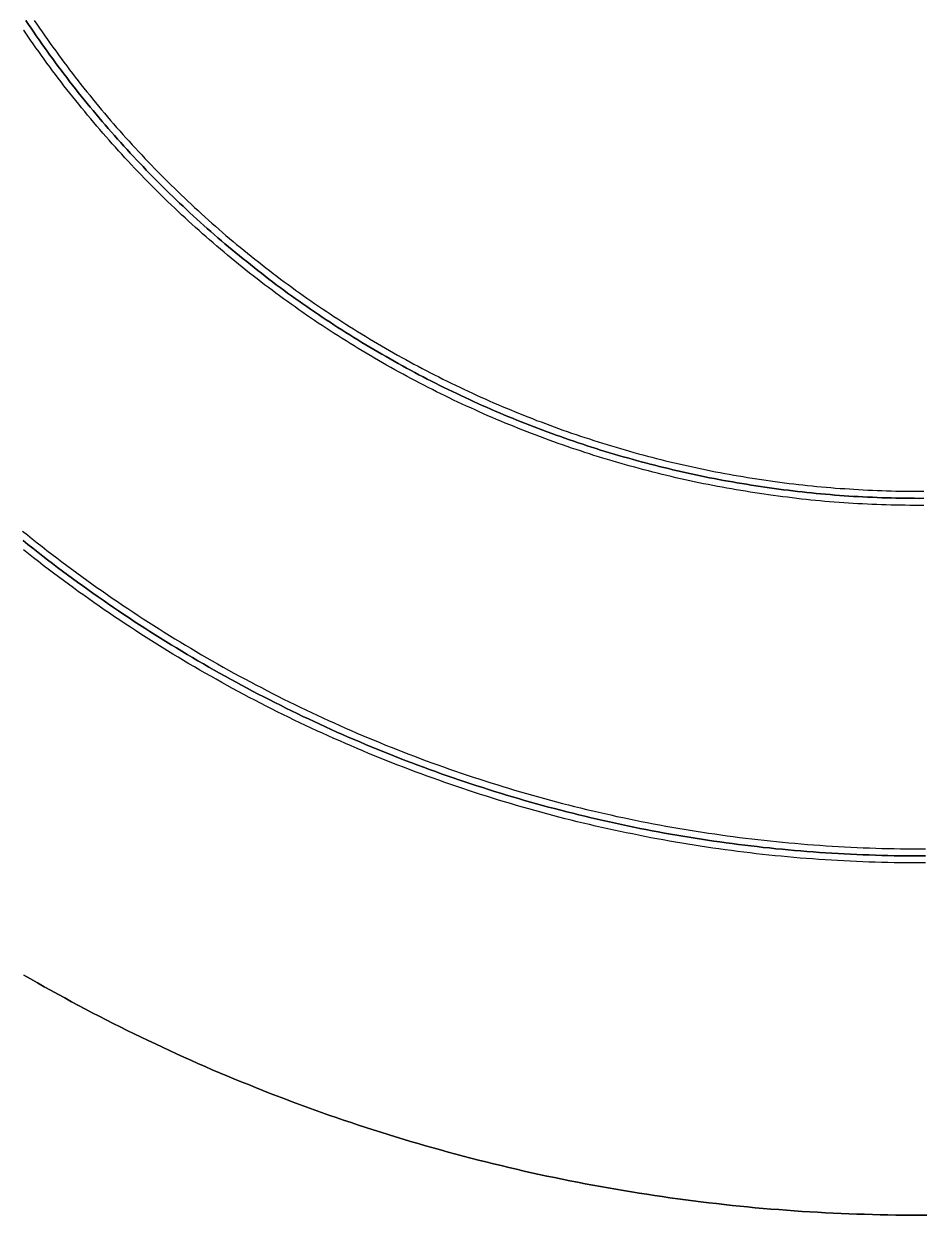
# Model space of a CAD drawing. Header units: millimetres. Extents: x -200 to 200, y -200 to 200.
# Drawn here: x -100 to 0, y -200 to -67 of the extents above; entities that cross this region are included whole.
import ezdxf

# ---------------------------------------------------------------- set-up
doc = ezdxf.new("R2010")
doc.units = ezdxf.units.MM
for name, color, linetype in [('LINES', 6, 'Continuous'), ('OUTLINE', 7, 'Continuous'), ('ZONE_V2', 2, 'Continuous'), ('ZONE_V3', 3, 'Continuous'), ('ZONE_V4', 4, 'Continuous')]:
    doc.layers.add(name, color=color, linetype=linetype)

msp = doc.modelspace()

# ---------------------------------------------------------------- linework, layer by layer
at = {"layer": 'LINES'}
for points in [[(0.53, -120.77), (0, -120.77), (-0.53, -120.77), (-1.05, -120.77), (-1.58, -120.76), (-2.11, -120.76), (-2.63, -120.75), (-3.16, -120.73), (-3.69, -120.72), (-4.21, -120.7), (-4.74, -120.68), (-5.27, -120.66), (-5.79, -120.64), (-6.32, -120.61), (-6.85, -120.58), (-7.37, -120.55), (-7.9, -120.52), (-8.42, -120.48), (-8.95, -120.44), (-9.48, -120.4), (-10, -120.36), (-10.53, -120.32), (-11.05, -120.27), (-11.58, -120.22), (-12.1, -120.17), (-12.62, -120.11), (-13.15, -120.06), (-13.67, -120), (-14.2, -119.94), (-14.72, -119.87), (-15.24, -119.81), (-15.76, -119.74), (-16.29, -119.67), (-16.81, -119.6), (-17.33, -119.53), (-17.85, -119.45), (-18.37, -119.37), (-18.89, -119.29), (-19.41, -119.2), (-19.93, -119.12), (-20.45, -119.03), (-20.97, -118.94), (-21.49, -118.85), (-22.01, -118.75), (-22.53, -118.66), (-23.04, -118.56), (-23.56, -118.45), (-24.08, -118.35), (-24.59, -118.24), (-25.11, -118.14), (-25.63, -118.02), (-26.14, -117.91), (-26.65, -117.8), (-27.17, -117.68), (-27.68, -117.56), (-28.19, -117.44), (-28.71, -117.31), (-29.22, -117.19), (-29.73, -117.06), (-30.24, -116.93), (-30.75, -116.79), (-31.26, -116.66), (-31.77, -116.52), (-32.28, -116.38), (-32.78, -116.24), (-33.29, -116.1), (-33.8, -115.95), (-34.3, -115.8), (-34.81, -115.65), (-35.31, -115.5), (-35.81, -115.34), (-36.32, -115.19), (-36.82, -115.03), (-37.32, -114.86), (-37.82, -114.7), (-38.32, -114.53), (-38.82, -114.37), (-39.32, -114.19), (-39.82, -114.02), (-40.32, -113.85), (-40.81, -113.67), (-41.31, -113.49), (-41.8, -113.31), (-42.3, -113.13), (-42.79, -112.94), (-43.28, -112.75), (-43.77, -112.56), (-44.26, -112.37), (-44.75, -112.18), (-45.24, -111.98), (-45.73, -111.78), (-46.22, -111.58), (-46.7, -111.38), (-47.19, -111.17), (-47.68, -110.97), (-48.16, -110.76), (-48.64, -110.55), (-49.12, -110.33), (-49.6, -110.12), (-50.08, -109.9), (-50.56, -109.68), (-51.04, -109.46), (-51.52, -109.24), (-51.99, -109.01), (-52.47, -108.78), (-52.94, -108.55), (-53.42, -108.32), (-53.89, -108.09), (-54.36, -107.85), (-54.83, -107.61), (-55.3, -107.37), (-55.77, -107.13), (-56.23, -106.88), (-56.7, -106.64), (-57.17, -106.39), (-57.63, -106.14), (-58.09, -105.89), (-58.55, -105.63), (-59.01, -105.38), (-59.47, -105.12), (-59.93, -104.86), (-60.39, -104.59), (-60.84, -104.33), (-61.3, -104.06), (-61.75, -103.79), (-62.2, -103.52), (-62.65, -103.25), (-63.1, -102.98), (-63.55, -102.7), (-64, -102.42), (-64.45, -102.14), (-64.89, -101.86), (-65.34, -101.58), (-65.78, -101.29), (-66.22, -101), (-66.66, -100.71), (-67.1, -100.42), (-67.54, -100.13), (-67.97, -99.83), (-68.41, -99.53), (-68.84, -99.23), (-69.27, -98.93), (-69.7, -98.63), (-70.13, -98.32), (-70.56, -98.02), (-70.99, -97.71), (-71.42, -97.4), (-71.84, -97.09), (-72.26, -96.77), (-72.68, -96.46), (-73.1, -96.14), (-73.52, -95.82), (-73.94, -95.5), (-74.36, -95.17), (-74.77, -94.85), (-75.18, -94.52), (-75.6, -94.19), (-76.01, -93.86), (-76.41, -93.53), (-76.82, -93.19), (-77.23, -92.86), (-77.63, -92.52), (-78.04, -92.18), (-78.44, -91.84), (-78.84, -91.49), (-79.24, -91.15), (-79.63, -90.8), (-80.03, -90.46), (-80.42, -90.11), (-80.81, -89.75), (-81.21, -89.4), (-81.59, -89.04), (-81.98, -88.69), (-82.37, -88.33), (-82.75, -87.97), (-83.14, -87.61), (-83.52, -87.24), (-83.9, -86.88), (-84.28, -86.51), (-84.65, -86.14), (-85.03, -85.77), (-85.4, -85.4), (-85.77, -85.03), (-86.14, -84.65), (-86.51, -84.28), (-86.88, -83.9), (-87.24, -83.52), (-87.61, -83.14), (-87.97, -82.75), (-88.33, -82.37), (-88.69, -81.98), (-89.04, -81.59), (-89.4, -81.21), (-89.75, -80.81), (-90.11, -80.42), (-90.46, -80.03), (-90.8, -79.63), (-91.15, -79.24), (-91.49, -78.84), (-91.84, -78.44), (-92.18, -78.04), (-92.52, -77.63), (-92.86, -77.23), (-93.19, -76.82), (-93.53, -76.41), (-93.86, -76.01), (-94.19, -75.6), (-94.52, -75.18), (-94.85, -74.77), (-95.17, -74.36), (-95.5, -73.94), (-95.82, -73.52), (-96.14, -73.1), (-96.46, -72.68), (-96.77, -72.26), (-97.09, -71.84), (-97.4, -71.42), (-97.71, -70.99), (-98.02, -70.56), (-98.32, -70.13), (-98.63, -69.7), (-98.93, -69.27), (-99.23, -68.84), (-99.53, -68.41), (-99.83, -67.97), (-99.99, -67.74), (-100.03, -67.8)], [(-98.82, -66.65), (-98.53, -67.08), (-98.23, -67.51), (-97.94, -67.94), (-97.64, -68.37), (-97.34, -68.79), (-97.04, -69.22), (-96.74, -69.64), (-96.43, -70.06), (-96.12, -70.48), (-95.82, -70.9), (-95.51, -71.32), (-95.19, -71.73), (-94.88, -72.15), (-94.56, -72.56), (-94.25, -72.97), (-93.93, -73.38), (-93.61, -73.79), (-93.28, -74.2), (-92.96, -74.61), (-92.63, -75.01), (-92.3, -75.42), (-91.97, -75.82), (-91.64, -76.22), (-91.31, -76.62), (-90.97, -77.01), (-90.64, -77.41), (-90.3, -77.81), (-89.96, -78.2), (-89.62, -78.59), (-89.27, -78.98), (-88.93, -79.37), (-88.58, -79.76), (-88.23, -80.14), (-87.88, -80.53), (-87.53, -80.91), (-87.17, -81.29), (-86.82, -81.67), (-86.46, -82.05), (-86.1, -82.42), (-85.74, -82.8), (-85.38, -83.17), (-85.02, -83.54), (-84.65, -83.92), (-84.28, -84.28), (-83.92, -84.65), (-83.54, -85.02), (-83.17, -85.38), (-82.8, -85.74), (-82.42, -86.1), (-82.05, -86.46), (-81.67, -86.82), (-81.29, -87.17), (-80.91, -87.53), (-80.53, -87.88), (-80.14, -88.23), (-79.76, -88.58), (-79.37, -88.93), (-78.98, -89.27), (-78.59, -89.62), (-78.2, -89.96), (-77.81, -90.3), (-77.41, -90.64), (-77.01, -90.97), (-76.62, -91.31), (-76.22, -91.64), (-75.82, -91.97), (-75.42, -92.3), (-75.01, -92.63), (-74.61, -92.96), (-74.2, -93.28), (-73.79, -93.61), (-73.38, -93.93), (-72.97, -94.25), (-72.56, -94.56), (-72.15, -94.88), (-71.73, -95.19), (-71.32, -95.51), (-70.9, -95.82), (-70.48, -96.12), (-70.06, -96.43), (-69.64, -96.74), (-69.22, -97.04), (-68.79, -97.34), (-68.37, -97.64), (-67.94, -97.94), (-67.51, -98.23), (-67.08, -98.53), (-66.65, -98.82), (-66.22, -99.11), (-65.79, -99.4), (-65.35, -99.68), (-64.92, -99.97), (-64.48, -100.25), (-64.04, -100.53), (-63.6, -100.81), (-63.16, -101.08), (-62.72, -101.36), (-62.28, -101.63), (-61.84, -101.9), (-61.39, -102.17), (-60.94, -102.44), (-60.5, -102.7), (-60.05, -102.96), (-59.6, -103.23), (-59.15, -103.49), (-58.69, -103.74), (-58.24, -104), (-57.79, -104.25), (-57.33, -104.5), (-56.87, -104.75), (-56.42, -105), (-55.96, -105.24), (-55.5, -105.49), (-55.04, -105.73), (-54.58, -105.97), (-54.11, -106.2), (-53.65, -106.44), (-53.18, -106.67), (-52.72, -106.9), (-52.25, -107.13), (-51.78, -107.36), (-51.31, -107.58), (-50.84, -107.81), (-50.37, -108.03), (-49.9, -108.25), (-49.43, -108.46), (-48.96, -108.68), (-48.48, -108.89), (-48.01, -109.1), (-47.53, -109.31), (-47.05, -109.52), (-46.57, -109.72), (-46.09, -109.92), (-45.61, -110.12), (-45.13, -110.32), (-44.65, -110.52), (-44.17, -110.71), (-43.69, -110.9), (-43.2, -111.09), (-42.72, -111.28), (-42.23, -111.46), (-41.74, -111.65), (-41.26, -111.83), (-40.77, -112.01), (-40.28, -112.18), (-39.79, -112.36), (-39.3, -112.53), (-38.81, -112.7), (-38.31, -112.87), (-37.82, -113.04), (-37.33, -113.2), (-36.83, -113.36), (-36.34, -113.52), (-35.84, -113.68), (-35.35, -113.83), (-34.85, -113.99), (-34.35, -114.14), (-33.85, -114.29), (-33.35, -114.43), (-32.85, -114.58), (-32.35, -114.72), (-31.85, -114.86), (-31.35, -115), (-30.85, -115.13), (-30.35, -115.27), (-29.84, -115.4), (-29.34, -115.53), (-28.84, -115.65), (-28.33, -115.78), (-27.83, -115.9), (-27.32, -116.02), (-26.81, -116.14), (-26.31, -116.26), (-25.8, -116.37), (-25.29, -116.48), (-24.78, -116.59), (-24.27, -116.7), (-23.76, -116.8), (-23.25, -116.9), (-22.74, -117.01), (-22.23, -117.1), (-21.72, -117.2), (-21.21, -117.29), (-20.7, -117.38), (-20.19, -117.47), (-19.67, -117.56), (-19.16, -117.65), (-18.65, -117.73), (-18.13, -117.81), (-17.62, -117.89), (-17.1, -117.96), (-16.59, -118.04), (-16.07, -118.11), (-15.56, -118.18), (-15.04, -118.24), (-14.53, -118.31), (-14.01, -118.37), (-13.49, -118.43), (-12.98, -118.49), (-12.46, -118.54), (-11.94, -118.6), (-11.42, -118.65), (-10.91, -118.7), (-10.39, -118.74), (-9.87, -118.79), (-9.35, -118.83), (-8.83, -118.87), (-8.31, -118.9), (-7.8, -118.94), (-7.28, -118.97), (-6.76, -119), (-6.24, -119.03), (-5.72, -119.06), (-5.2, -119.08), (-4.68, -119.1), (-4.16, -119.12), (-3.64, -119.14), (-3.12, -119.15), (-2.6, -119.17), (-2.08, -119.18), (-1.56, -119.18), (-1.04, -119.19), (-0.52, -119.19), (0, -119.2), (0.52, -119.19)], [(-100.12, -123.64), (-99.58, -124.07), (-99.04, -124.51), (-98.49, -124.94), (-97.95, -125.36), (-97.4, -125.79), (-96.85, -126.21), (-96.3, -126.64), (-95.74, -127.06), (-95.19, -127.47), (-94.63, -127.89), (-94.07, -128.3), (-93.51, -128.71), (-92.95, -129.11), (-92.38, -129.52), (-91.82, -129.92), (-91.25, -130.32), (-90.68, -130.72), (-90.11, -131.11), (-89.54, -131.5), (-88.96, -131.89), (-88.39, -132.28), (-87.81, -132.66), (-87.23, -133.04), (-86.65, -133.42), (-86.06, -133.8), (-85.48, -134.18), (-84.89, -134.55), (-84.3, -134.92), (-83.72, -135.28), (-83.12, -135.65), (-82.53, -136.01), (-81.94, -136.37), (-81.34, -136.72), (-80.74, -137.08), (-80.15, -137.43), (-79.55, -137.78), (-78.94, -138.12), (-78.34, -138.46), (-77.73, -138.81), (-77.13, -139.14), (-76.52, -139.48), (-75.91, -139.81), (-75.3, -140.14), (-74.69, -140.47), (-74.07, -140.79), (-73.46, -141.11), (-72.84, -141.43), (-72.23, -141.75), (-71.61, -142.06), (-70.99, -142.38), (-70.36, -142.68), (-69.74, -142.99), (-69.12, -143.29), (-68.49, -143.59), (-67.86, -143.89), (-67.23, -144.18), (-66.6, -144.48), (-65.97, -144.77), (-65.34, -145.05), (-64.71, -145.34), (-64.07, -145.62), (-63.44, -145.9), (-62.8, -146.17), (-62.16, -146.44), (-61.52, -146.71), (-60.88, -146.98), (-60.24, -147.24), (-59.6, -147.51), (-58.95, -147.76), (-58.31, -148.02), (-57.66, -148.27), (-57.01, -148.52), (-56.36, -148.77), (-55.71, -149.02), (-55.06, -149.26), (-54.41, -149.5), (-53.76, -149.73), (-53.11, -149.96), (-52.45, -150.2), (-51.79, -150.42), (-51.14, -150.65), (-50.48, -150.87), (-49.82, -151.09), (-49.16, -151.3), (-48.5, -151.52), (-47.84, -151.73), (-47.18, -151.93), (-46.51, -152.14), (-45.85, -152.34), (-45.18, -152.54), (-44.52, -152.73), (-43.85, -152.93), (-43.18, -153.12), (-42.51, -153.3), (-41.85, -153.49), (-41.18, -153.67), (-40.5, -153.85), (-39.83, -154.02), (-39.16, -154.2), (-38.49, -154.36), (-37.81, -154.53), (-37.14, -154.69), (-36.46, -154.86), (-35.79, -155.01), (-35.11, -155.17), (-34.43, -155.32), (-33.76, -155.47), (-33.08, -155.61), (-32.4, -155.76), (-31.72, -155.9), (-31.04, -156.03), (-30.36, -156.17), (-29.67, -156.3), (-28.99, -156.43), (-28.31, -156.55), (-27.63, -156.67), (-26.94, -156.79), (-26.26, -156.91), (-25.57, -157.02), (-24.89, -157.13), (-24.2, -157.24), (-23.52, -157.34), (-22.83, -157.44), (-22.14, -157.54), (-21.45, -157.64), (-20.77, -157.73), (-20.08, -157.82), (-19.39, -157.9), (-18.7, -157.99), (-18.01, -158.07), (-17.32, -158.14), (-16.63, -158.22), (-15.94, -158.29), (-15.25, -158.36), (-14.56, -158.42), (-13.87, -158.48), (-13.17, -158.54), (-12.48, -158.6), (-11.79, -158.65), (-11.1, -158.7), (-10.4, -158.75), (-9.71, -158.79), (-9.02, -158.83), (-8.33, -158.87), (-7.63, -158.91), (-6.94, -158.94), (-6.25, -158.97), (-5.55, -158.99), (-4.86, -159.02), (-4.16, -159.04), (-3.47, -159.05), (-2.78, -159.07), (-2.08, -159.08), (-1.39, -159.08), (-0.69, -159.09), (0, -159.09), (0.69, -159.09)], [(0.7, -160.67), (0, -160.67), (-0.7, -160.67), (-1.4, -160.66), (-2.1, -160.66), (-2.8, -160.65), (-3.5, -160.63), (-4.21, -160.61), (-4.91, -160.59), (-5.61, -160.57), (-6.31, -160.55), (-7.01, -160.52), (-7.71, -160.48), (-8.41, -160.45), (-9.11, -160.41), (-9.81, -160.37), (-10.51, -160.33), (-11.21, -160.28), (-11.91, -160.23), (-12.61, -160.17), (-13.3, -160.12), (-14, -160.06), (-14.7, -160), (-15.4, -159.93), (-16.1, -159.86), (-16.79, -159.79), (-17.49, -159.71), (-18.19, -159.64), (-18.88, -159.56), (-19.58, -159.47), (-20.28, -159.39), (-20.97, -159.3), (-21.67, -159.2), (-22.36, -159.11), (-23.05, -159.01), (-23.75, -158.91), (-24.44, -158.8), (-25.13, -158.69), (-25.83, -158.58), (-26.52, -158.47), (-27.21, -158.35), (-27.9, -158.23), (-28.59, -158.11), (-29.28, -157.98), (-29.97, -157.85), (-30.66, -157.72), (-31.35, -157.58), (-32.03, -157.44), (-32.72, -157.3), (-33.41, -157.16), (-34.09, -157.01), (-34.78, -156.86), (-35.46, -156.71), (-36.14, -156.55), (-36.83, -156.39), (-37.51, -156.23), (-38.19, -156.07), (-38.87, -155.9), (-39.55, -155.73), (-40.23, -155.55), (-40.91, -155.38), (-41.58, -155.2), (-42.26, -155.01), (-42.94, -154.83), (-43.61, -154.64), (-44.29, -154.45), (-44.96, -154.25), (-45.63, -154.05), (-46.3, -153.85), (-46.98, -153.65), (-47.65, -153.44), (-48.31, -153.23), (-48.98, -153.02), (-49.65, -152.81), (-50.32, -152.59), (-50.98, -152.37), (-51.65, -152.14), (-52.31, -151.92), (-52.97, -151.69), (-53.63, -151.45), (-54.29, -151.22), (-54.95, -150.98), (-55.61, -150.74), (-56.27, -150.5), (-56.92, -150.25), (-57.58, -150), (-58.23, -149.75), (-58.89, -149.49), (-59.54, -149.23), (-60.19, -148.97), (-60.84, -148.71), (-61.49, -148.44), (-62.13, -148.17), (-62.78, -147.9), (-63.42, -147.62), (-64.07, -147.34), (-64.71, -147.06), (-65.35, -146.78), (-65.99, -146.49), (-66.63, -146.2), (-67.27, -145.91), (-67.9, -145.62), (-68.54, -145.32), (-69.17, -145.02), (-69.8, -144.72), (-70.43, -144.41), (-71.06, -144.1), (-71.69, -143.79), (-72.32, -143.47), (-72.94, -143.16), (-73.57, -142.84), (-74.19, -142.52), (-74.81, -142.19), (-75.43, -141.86), (-76.05, -141.53), (-76.67, -141.2), (-77.28, -140.86), (-77.89, -140.53), (-78.51, -140.18), (-79.12, -139.84), (-79.73, -139.49), (-80.33, -139.14), (-80.94, -138.79), (-81.55, -138.44), (-82.15, -138.08), (-82.75, -137.72), (-83.35, -137.36), (-83.95, -136.99), (-84.55, -136.63), (-85.14, -136.26), (-85.74, -135.88), (-86.33, -135.51), (-86.92, -135.13), (-87.51, -134.75), (-88.09, -134.37), (-88.68, -133.98), (-89.26, -133.59), (-89.85, -133.2), (-90.43, -132.81), (-91, -132.41), (-91.58, -132.01), (-92.16, -131.61), (-92.73, -131.21), (-93.3, -130.8), (-93.87, -130.4), (-94.44, -129.98), (-95.01, -129.57), (-95.57, -129.16), (-96.13, -128.74), (-96.69, -128.32), (-97.25, -127.89), (-97.81, -127.47), (-98.36, -127.04), (-98.92, -126.61), (-99.47, -126.18), (-100.02, -125.74)]]:
    msp.add_lwpolyline(points, dxfattribs=at)
at = {"layer": 'OUTLINE'}
msp.add_lwpolyline([(-99.99, -173.18), (-99.23, -173.62), (-98.47, -174.05), (-97.71, -174.48), (-96.95, -174.9), (-96.19, -175.32), (-95.42, -175.74), (-94.65, -176.16), (-93.88, -176.57), (-93.11, -176.98), (-92.34, -177.38), (-91.56, -177.78), (-90.79, -178.18), (-90.01, -178.57), (-89.23, -178.97), (-88.45, -179.35), (-87.66, -179.74), (-86.88, -180.12), (-86.09, -180.5), (-85.3, -180.87), (-84.51, -181.24), (-83.72, -181.61), (-82.93, -181.97), (-82.13, -182.33), (-81.34, -182.69), (-80.54, -183.04), (-79.74, -183.39), (-78.94, -183.74), (-78.14, -184.08), (-77.33, -184.42), (-76.53, -184.75), (-75.72, -185.09), (-74.91, -185.41), (-74.1, -185.74), (-73.29, -186.06), (-72.48, -186.38), (-71.66, -186.69), (-70.85, -187), (-70.03, -187.31), (-69.22, -187.62), (-68.4, -187.92), (-67.58, -188.21), (-66.75, -188.51), (-65.93, -188.8), (-65.11, -189.08), (-64.28, -189.36), (-63.45, -189.64), (-62.63, -189.92), (-61.8, -190.19), (-60.97, -190.46), (-60.13, -190.72), (-59.3, -190.98), (-58.47, -191.24), (-57.63, -191.49), (-56.8, -191.74), (-55.96, -191.99), (-55.12, -192.23), (-54.28, -192.47), (-53.44, -192.7), (-52.6, -192.93), (-51.76, -193.16), (-50.91, -193.39), (-50.07, -193.61), (-49.22, -193.82), (-48.38, -194.04), (-47.53, -194.25), (-46.68, -194.45), (-45.83, -194.65), (-44.98, -194.85), (-44.13, -195.05), (-43.28, -195.24), (-42.43, -195.42), (-41.58, -195.61), (-40.72, -195.79), (-39.87, -195.96), (-39.01, -196.13), (-38.16, -196.3), (-37.3, -196.47), (-36.44, -196.63), (-35.58, -196.78), (-34.73, -196.94), (-33.87, -197.09), (-33.01, -197.23), (-32.14, -197.38), (-31.28, -197.51), (-30.42, -197.65), (-29.56, -197.78), (-28.7, -197.91), (-27.83, -198.03), (-26.97, -198.15), (-26.1, -198.27), (-25.24, -198.38), (-24.37, -198.49), (-23.5, -198.59), (-22.64, -198.69), (-21.77, -198.79), (-20.9, -198.88), (-20.04, -198.97), (-19.17, -199.06), (-18.3, -199.14), (-17.43, -199.22), (-16.56, -199.29), (-15.69, -199.36), (-14.82, -199.43), (-13.95, -199.49), (-13.08, -199.55), (-12.21, -199.6), (-11.34, -199.65), (-10.47, -199.7), (-9.59, -199.75), (-8.72, -199.79), (-7.85, -199.82), (-6.98, -199.85), (-6.11, -199.88), (-5.23, -199.91), (-4.36, -199.93), (-3.49, -199.95), (-2.62, -199.96), (-1.75, -199.97), (-0.87, -199.97), (0, -199.98), (0.87, -199.97)], dxfattribs=at)
at = {"layer": 'ZONE_V2'}
for points in [[(-100.07, -124.69), (-99.53, -125.12), (-98.98, -125.56), (-98.43, -125.99), (-97.88, -126.42), (-97.33, -126.84), (-96.77, -127.26), (-96.22, -127.69), (-95.66, -128.1), (-95.1, -128.52), (-94.54, -128.93), (-93.98, -129.35), (-93.41, -129.75), (-92.84, -130.16), (-92.27, -130.56), (-91.7, -130.97), (-91.13, -131.36), (-90.56, -131.76), (-89.98, -132.16), (-89.4, -132.55), (-88.82, -132.94), (-88.24, -133.32), (-87.66, -133.71), (-87.08, -134.09), (-86.49, -134.47), (-85.9, -134.84), (-85.31, -135.21), (-84.72, -135.59), (-84.13, -135.95), (-83.54, -136.32), (-82.94, -136.68), (-82.34, -137.04), (-81.75, -137.4), (-81.15, -137.76), (-80.54, -138.11), (-79.94, -138.46), (-79.34, -138.81), (-78.73, -139.15), (-78.12, -139.49), (-77.51, -139.83), (-76.9, -140.17), (-76.29, -140.51), (-75.67, -140.84), (-75.06, -141.17), (-74.44, -141.49), (-73.82, -141.82), (-73.2, -142.14), (-72.58, -142.45), (-71.96, -142.77), (-71.34, -143.08), (-70.71, -143.39), (-70.09, -143.7), (-69.46, -144), (-68.83, -144.31), (-68.2, -144.6), (-67.57, -144.9), (-66.94, -145.19), (-66.3, -145.48), (-65.67, -145.77), (-65.03, -146.06), (-64.39, -146.34), (-63.75, -146.62), (-63.11, -146.9), (-62.47, -147.17), (-61.83, -147.44), (-61.18, -147.71), (-60.54, -147.98), (-59.89, -148.24), (-59.24, -148.5), (-58.6, -148.76), (-57.95, -149.01), (-57.3, -149.26), (-56.64, -149.51), (-55.99, -149.76), (-55.34, -150), (-54.68, -150.24), (-54.03, -150.48), (-53.37, -150.71), (-52.71, -150.94), (-52.05, -151.17), (-51.39, -151.4), (-50.73, -151.62), (-50.07, -151.84), (-49.41, -152.05), (-48.74, -152.27), (-48.08, -152.48), (-47.41, -152.69), (-46.74, -152.89), (-46.08, -153.1), (-45.41, -153.3), (-44.74, -153.49), (-44.07, -153.69), (-43.4, -153.88), (-42.73, -154.07), (-42.05, -154.25), (-41.38, -154.43), (-40.71, -154.61), (-40.03, -154.79), (-39.35, -154.96), (-38.68, -155.13), (-38, -155.3), (-37.32, -155.46), (-36.64, -155.62), (-35.97, -155.78), (-35.29, -155.94), (-34.6, -156.09), (-33.92, -156.24), (-33.24, -156.39), (-32.56, -156.53), (-31.87, -156.67), (-31.19, -156.81), (-30.51, -156.94), (-29.82, -157.07), (-29.14, -157.2), (-28.45, -157.33), (-27.76, -157.45), (-27.08, -157.57), (-26.39, -157.69), (-25.7, -157.8), (-25.01, -157.91), (-24.32, -158.02), (-23.63, -158.12), (-22.94, -158.23), (-22.25, -158.32), (-21.56, -158.42), (-20.87, -158.51), (-20.18, -158.6), (-19.48, -158.69), (-18.79, -158.77), (-18.1, -158.85), (-17.41, -158.93), (-16.71, -159), (-16.02, -159.08), (-15.32, -159.14), (-14.63, -159.21), (-13.93, -159.27), (-13.24, -159.33), (-12.54, -159.39), (-11.85, -159.44), (-11.15, -159.49), (-10.46, -159.54), (-9.76, -159.58), (-9.06, -159.62), (-8.37, -159.66), (-7.67, -159.7), (-6.97, -159.73), (-6.28, -159.76), (-5.58, -159.78), (-4.88, -159.81), (-4.19, -159.83), (-3.49, -159.84), (-2.79, -159.86), (-2.09, -159.87), (-1.4, -159.87), (-0.7, -159.88), (0, -159.88), (0.7, -159.88)], [(0.87, -199.97), (0, -199.98), (-0.87, -199.97), (-1.75, -199.97), (-2.62, -199.96), (-3.49, -199.95), (-4.36, -199.93), (-5.23, -199.91), (-6.11, -199.88), (-6.98, -199.85), (-7.85, -199.82), (-8.72, -199.79), (-9.59, -199.75), (-10.47, -199.7), (-11.34, -199.65), (-12.21, -199.6), (-13.08, -199.55), (-13.95, -199.49), (-14.82, -199.43), (-15.69, -199.36), (-16.56, -199.29), (-17.43, -199.22), (-18.3, -199.14), (-19.17, -199.06), (-20.04, -198.97), (-20.9, -198.88), (-21.77, -198.79), (-22.64, -198.69), (-23.5, -198.59), (-24.37, -198.49), (-25.24, -198.38), (-26.1, -198.27), (-26.97, -198.15), (-27.83, -198.03), (-28.7, -197.91), (-29.56, -197.78), (-30.42, -197.65), (-31.28, -197.51), (-32.14, -197.38), (-33.01, -197.23), (-33.87, -197.09), (-34.73, -196.94), (-35.58, -196.78), (-36.44, -196.63), (-37.3, -196.47), (-38.16, -196.3), (-39.01, -196.13), (-39.87, -195.96), (-40.72, -195.79), (-41.58, -195.61), (-42.43, -195.42), (-43.28, -195.24), (-44.13, -195.05), (-44.98, -194.85), (-45.83, -194.65), (-46.68, -194.45), (-47.53, -194.25), (-48.38, -194.04), (-49.22, -193.82), (-50.07, -193.61), (-50.91, -193.39), (-51.76, -193.16), (-52.6, -192.93), (-53.44, -192.7), (-54.28, -192.47), (-55.12, -192.23), (-55.96, -191.99), (-56.8, -191.74), (-57.63, -191.49), (-58.47, -191.24), (-59.3, -190.98), (-60.13, -190.72), (-60.97, -190.46), (-61.8, -190.19), (-62.63, -189.92), (-63.45, -189.64), (-64.28, -189.36), (-65.11, -189.08), (-65.93, -188.8), (-66.75, -188.51), (-67.58, -188.21), (-68.4, -187.92), (-69.22, -187.62), (-70.03, -187.31), (-70.85, -187), (-71.66, -186.69), (-72.48, -186.38), (-73.29, -186.06), (-74.1, -185.74), (-74.91, -185.41), (-75.72, -185.09), (-76.53, -184.75), (-77.33, -184.42), (-78.14, -184.08), (-78.94, -183.74), (-79.74, -183.39), (-80.54, -183.04), (-81.34, -182.69), (-82.13, -182.33), (-82.93, -181.97), (-83.72, -181.61), (-84.51, -181.24), (-85.3, -180.87), (-86.09, -180.5), (-86.88, -180.12), (-87.66, -179.74), (-88.45, -179.35), (-89.23, -178.97), (-90.01, -178.57), (-90.79, -178.18), (-91.56, -177.78), (-92.34, -177.38), (-93.11, -176.98), (-93.88, -176.57), (-94.65, -176.16), (-95.42, -175.74), (-96.19, -175.32), (-96.95, -174.9), (-97.71, -174.48), (-98.47, -174.05), (-99.23, -173.62), (-99.99, -173.18)]]:
    msp.add_lwpolyline(points, dxfattribs=at)
at = {"layer": 'ZONE_V3'}
for points in [[(-99.76, -66.66), (-99.47, -67.09), (-99.18, -67.53), (-98.88, -67.96), (-98.59, -68.39), (-98.29, -68.82), (-97.98, -69.25), (-97.68, -69.68), (-97.38, -70.1), (-97.07, -70.53), (-96.76, -70.95), (-96.45, -71.37), (-96.14, -71.79), (-95.82, -72.21), (-95.51, -72.63), (-95.19, -73.04), (-94.87, -73.46), (-94.55, -73.87), (-94.23, -74.28), (-93.9, -74.69), (-93.57, -75.1), (-93.25, -75.51), (-92.92, -75.92), (-92.58, -76.32), (-92.25, -76.72), (-91.91, -77.12), (-91.58, -77.53), (-91.24, -77.92), (-90.9, -78.32), (-90.55, -78.72), (-90.21, -79.11), (-89.86, -79.5), (-89.52, -79.9), (-89.17, -80.29), (-88.82, -80.67), (-88.46, -81.06), (-88.11, -81.45), (-87.75, -81.83), (-87.39, -82.21), (-87.03, -82.59), (-86.67, -82.97), (-86.31, -83.35), (-85.95, -83.72), (-85.58, -84.1), (-85.21, -84.47), (-84.84, -84.84), (-84.47, -85.21), (-84.1, -85.58), (-83.72, -85.95), (-83.35, -86.31), (-82.97, -86.67), (-82.59, -87.03), (-82.21, -87.39), (-81.83, -87.75), (-81.45, -88.11), (-81.06, -88.46), (-80.67, -88.82), (-80.29, -89.17), (-79.9, -89.52), (-79.5, -89.86), (-79.11, -90.21), (-78.72, -90.55), (-78.32, -90.9), (-77.92, -91.24), (-77.53, -91.58), (-77.12, -91.91), (-76.72, -92.25), (-76.32, -92.58), (-75.92, -92.92), (-75.51, -93.25), (-75.1, -93.57), (-74.69, -93.9), (-74.28, -94.23), (-73.87, -94.55), (-73.46, -94.87), (-73.04, -95.19), (-72.63, -95.51), (-72.21, -95.82), (-71.79, -96.14), (-71.37, -96.45), (-70.95, -96.76), (-70.53, -97.07), (-70.1, -97.38), (-69.68, -97.68), (-69.25, -97.98), (-68.82, -98.29), (-68.39, -98.59), (-67.96, -98.88), (-67.53, -99.18), (-67.09, -99.47), (-66.66, -99.76), (-66.22, -100.05), (-65.79, -100.34), (-65.35, -100.63), (-64.91, -100.91), (-64.47, -101.19), (-64.03, -101.47), (-63.58, -101.75), (-63.14, -102.03), (-62.69, -102.3), (-62.25, -102.58), (-61.8, -102.85), (-61.35, -103.12), (-60.9, -103.38), (-60.45, -103.65), (-59.99, -103.91), (-59.54, -104.17), (-59.08, -104.43), (-58.63, -104.69), (-58.17, -104.94), (-57.71, -105.19), (-57.25, -105.44), (-56.79, -105.69), (-56.33, -105.94), (-55.87, -106.19), (-55.4, -106.43), (-54.94, -106.67), (-54.47, -106.91), (-54.01, -107.14), (-53.54, -107.38), (-53.07, -107.61), (-52.6, -107.84), (-52.13, -108.07), (-51.65, -108.3), (-51.18, -108.52), (-50.71, -108.74), (-50.23, -108.96), (-49.76, -109.18), (-49.28, -109.4), (-48.8, -109.61), (-48.32, -109.82), (-47.84, -110.03), (-47.36, -110.24), (-46.88, -110.45), (-46.4, -110.65), (-45.92, -110.85), (-45.43, -111.05), (-44.95, -111.25), (-44.46, -111.44), (-43.97, -111.64), (-43.49, -111.83), (-43, -112.02), (-42.51, -112.2), (-42.02, -112.39), (-41.53, -112.57), (-41.04, -112.75), (-40.54, -112.93), (-40.05, -113.1), (-39.56, -113.28), (-39.06, -113.45), (-38.57, -113.62), (-38.07, -113.78), (-37.57, -113.95), (-37.08, -114.11), (-36.58, -114.27), (-36.08, -114.43), (-35.58, -114.59), (-35.08, -114.74), (-34.58, -114.89), (-34.08, -115.04), (-33.58, -115.19), (-33.07, -115.34), (-32.57, -115.48), (-32.06, -115.62), (-31.56, -115.76), (-31.05, -115.9), (-30.55, -116.03), (-30.04, -116.16), (-29.53, -116.29), (-29.03, -116.42), (-28.52, -116.55), (-28.01, -116.67), (-27.5, -116.79), (-26.99, -116.91), (-26.48, -117.03), (-25.97, -117.14), (-25.46, -117.25), (-24.95, -117.36), (-24.43, -117.47), (-23.92, -117.58), (-23.41, -117.68), (-22.89, -117.78), (-22.38, -117.88), (-21.87, -117.98), (-21.35, -118.07), (-20.84, -118.16), (-20.32, -118.25), (-19.8, -118.34), (-19.29, -118.42), (-18.77, -118.51), (-18.25, -118.59), (-17.73, -118.67), (-17.22, -118.74), (-16.7, -118.82), (-16.18, -118.89), (-15.66, -118.96), (-15.14, -119.03), (-14.62, -119.09), (-14.1, -119.15), (-13.58, -119.21), (-13.06, -119.27), (-12.54, -119.33), (-12.02, -119.38), (-11.5, -119.43), (-10.98, -119.48), (-10.46, -119.53), (-9.94, -119.57), (-9.41, -119.62), (-8.89, -119.66), (-8.37, -119.69), (-7.85, -119.73), (-7.32, -119.76), (-6.8, -119.79), (-6.28, -119.82), (-5.76, -119.85), (-5.23, -119.87), (-4.71, -119.89), (-4.19, -119.91), (-3.66, -119.93), (-3.14, -119.94), (-2.62, -119.96), (-2.09, -119.97), (-1.57, -119.97), (-1.05, -119.98), (-0.52, -119.98), (0, -119.99), (0.52, -119.98)], [(0.7, -159.88), (0, -159.88), (-0.7, -159.88), (-1.4, -159.87), (-2.09, -159.87), (-2.79, -159.86), (-3.49, -159.84), (-4.19, -159.83), (-4.88, -159.81), (-5.58, -159.78), (-6.28, -159.76), (-6.97, -159.73), (-7.67, -159.7), (-8.37, -159.66), (-9.06, -159.62), (-9.76, -159.58), (-10.46, -159.54), (-11.15, -159.49), (-11.85, -159.44), (-12.54, -159.39), (-13.24, -159.33), (-13.93, -159.27), (-14.63, -159.21), (-15.32, -159.14), (-16.02, -159.08), (-16.71, -159), (-17.41, -158.93), (-18.1, -158.85), (-18.79, -158.77), (-19.48, -158.69), (-20.18, -158.6), (-20.87, -158.51), (-21.56, -158.42), (-22.25, -158.32), (-22.94, -158.23), (-23.63, -158.12), (-24.32, -158.02), (-25.01, -157.91), (-25.7, -157.8), (-26.39, -157.69), (-27.08, -157.57), (-27.76, -157.45), (-28.45, -157.33), (-29.14, -157.2), (-29.82, -157.07), (-30.51, -156.94), (-31.19, -156.81), (-31.87, -156.67), (-32.56, -156.53), (-33.24, -156.39), (-33.92, -156.24), (-34.6, -156.09), (-35.29, -155.94), (-35.97, -155.78), (-36.64, -155.62), (-37.32, -155.46), (-38, -155.3), (-38.68, -155.13), (-39.35, -154.96), (-40.03, -154.79), (-40.71, -154.61), (-41.38, -154.43), (-42.05, -154.25), (-42.73, -154.07), (-43.4, -153.88), (-44.07, -153.69), (-44.74, -153.49), (-45.41, -153.3), (-46.08, -153.1), (-46.74, -152.89), (-47.41, -152.69), (-48.08, -152.48), (-48.74, -152.27), (-49.41, -152.05), (-50.07, -151.84), (-50.73, -151.62), (-51.39, -151.4), (-52.05, -151.17), (-52.71, -150.94), (-53.37, -150.71), (-54.03, -150.48), (-54.68, -150.24), (-55.34, -150), (-55.99, -149.76), (-56.64, -149.51), (-57.3, -149.26), (-57.95, -149.01), (-58.6, -148.76), (-59.24, -148.5), (-59.89, -148.24), (-60.54, -147.98), (-61.18, -147.71), (-61.83, -147.44), (-62.47, -147.17), (-63.11, -146.9), (-63.75, -146.62), (-64.39, -146.34), (-65.03, -146.06), (-65.67, -145.77), (-66.3, -145.48), (-66.94, -145.19), (-67.57, -144.9), (-68.2, -144.6), (-68.83, -144.31), (-69.46, -144), (-70.09, -143.7), (-70.71, -143.39), (-71.34, -143.08), (-71.96, -142.77), (-72.58, -142.45), (-73.2, -142.14), (-73.82, -141.82), (-74.44, -141.49), (-75.06, -141.17), (-75.67, -140.84), (-76.29, -140.51), (-76.9, -140.17), (-77.51, -139.83), (-78.12, -139.49), (-78.73, -139.15), (-79.34, -138.81), (-79.94, -138.46), (-80.54, -138.11), (-81.15, -137.76), (-81.75, -137.4), (-82.34, -137.04), (-82.94, -136.68), (-83.54, -136.32), (-84.13, -135.95), (-84.72, -135.59), (-85.31, -135.21), (-85.9, -134.84), (-86.49, -134.47), (-87.08, -134.09), (-87.66, -133.71), (-88.24, -133.32), (-88.82, -132.94), (-89.4, -132.55), (-89.98, -132.16), (-90.56, -131.76), (-91.13, -131.36), (-91.7, -130.97), (-92.27, -130.56), (-92.84, -130.16), (-93.41, -129.75), (-93.98, -129.35), (-94.54, -128.93), (-95.1, -128.52), (-95.66, -128.1), (-96.22, -127.69), (-96.77, -127.26), (-97.33, -126.84), (-97.88, -126.42), (-98.43, -125.99), (-98.98, -125.56), (-99.53, -125.12), (-100.07, -124.69)]]:
    msp.add_lwpolyline(points, dxfattribs=at)
at = {"layer": 'ZONE_V4'}
msp.add_lwpolyline([(0.52, -119.98), (0, -119.99), (-0.52, -119.98), (-1.05, -119.98), (-1.57, -119.97), (-2.09, -119.97), (-2.62, -119.96), (-3.14, -119.94), (-3.66, -119.93), (-4.19, -119.91), (-4.71, -119.89), (-5.23, -119.87), (-5.76, -119.85), (-6.28, -119.82), (-6.8, -119.79), (-7.32, -119.76), (-7.85, -119.73), (-8.37, -119.69), (-8.89, -119.66), (-9.41, -119.62), (-9.94, -119.57), (-10.46, -119.53), (-10.98, -119.48), (-11.5, -119.43), (-12.02, -119.38), (-12.54, -119.33), (-13.06, -119.27), (-13.58, -119.21), (-14.1, -119.15), (-14.62, -119.09), (-15.14, -119.03), (-15.66, -118.96), (-16.18, -118.89), (-16.7, -118.82), (-17.22, -118.74), (-17.73, -118.67), (-18.25, -118.59), (-18.77, -118.51), (-19.29, -118.42), (-19.8, -118.34), (-20.32, -118.25), (-20.84, -118.16), (-21.35, -118.07), (-21.87, -117.98), (-22.38, -117.88), (-22.89, -117.78), (-23.41, -117.68), (-23.92, -117.58), (-24.43, -117.47), (-24.95, -117.36), (-25.46, -117.25), (-25.97, -117.14), (-26.48, -117.03), (-26.99, -116.91), (-27.5, -116.79), (-28.01, -116.67), (-28.52, -116.55), (-29.03, -116.42), (-29.53, -116.29), (-30.04, -116.16), (-30.55, -116.03), (-31.05, -115.9), (-31.56, -115.76), (-32.06, -115.62), (-32.57, -115.48), (-33.07, -115.34), (-33.58, -115.19), (-34.08, -115.04), (-34.58, -114.89), (-35.08, -114.74), (-35.58, -114.59), (-36.08, -114.43), (-36.58, -114.27), (-37.08, -114.11), (-37.57, -113.95), (-38.07, -113.78), (-38.57, -113.62), (-39.06, -113.45), (-39.56, -113.28), (-40.05, -113.1), (-40.54, -112.93), (-41.04, -112.75), (-41.53, -112.57), (-42.02, -112.39), (-42.51, -112.2), (-43, -112.02), (-43.49, -111.83), (-43.97, -111.64), (-44.46, -111.44), (-44.95, -111.25), (-45.43, -111.05), (-45.92, -110.85), (-46.4, -110.65), (-46.88, -110.45), (-47.36, -110.24), (-47.84, -110.03), (-48.32, -109.82), (-48.8, -109.61), (-49.28, -109.4), (-49.76, -109.18), (-50.23, -108.96), (-50.71, -108.74), (-51.18, -108.52), (-51.65, -108.3), (-52.13, -108.07), (-52.6, -107.84), (-53.07, -107.61), (-53.54, -107.38), (-54.01, -107.14), (-54.47, -106.91), (-54.94, -106.67), (-55.4, -106.43), (-55.87, -106.19), (-56.33, -105.94), (-56.79, -105.69), (-57.25, -105.44), (-57.71, -105.19), (-58.17, -104.94), (-58.63, -104.69), (-59.08, -104.43), (-59.54, -104.17), (-59.99, -103.91), (-60.45, -103.65), (-60.9, -103.38), (-61.35, -103.12), (-61.8, -102.85), (-62.25, -102.58), (-62.69, -102.3), (-63.14, -102.03), (-63.58, -101.75), (-64.03, -101.47), (-64.47, -101.19), (-64.91, -100.91), (-65.35, -100.63), (-65.79, -100.34), (-66.22, -100.05), (-66.66, -99.76), (-67.09, -99.47), (-67.53, -99.18), (-67.96, -98.88), (-68.39, -98.59), (-68.82, -98.29), (-69.25, -97.98), (-69.68, -97.68), (-70.1, -97.38), (-70.53, -97.07), (-70.95, -96.76), (-71.37, -96.45), (-71.79, -96.14), (-72.21, -95.82), (-72.63, -95.51), (-73.04, -95.19), (-73.46, -94.87), (-73.87, -94.55), (-74.28, -94.23), (-74.69, -93.9), (-75.1, -93.57), (-75.51, -93.25), (-75.92, -92.92), (-76.32, -92.58), (-76.72, -92.25), (-77.12, -91.91), (-77.53, -91.58), (-77.92, -91.24), (-78.32, -90.9), (-78.72, -90.55), (-79.11, -90.21), (-79.5, -89.86), (-79.9, -89.52), (-80.29, -89.17), (-80.67, -88.82), (-81.06, -88.46), (-81.45, -88.11), (-81.83, -87.75), (-82.21, -87.39), (-82.59, -87.03), (-82.97, -86.67), (-83.35, -86.31), (-83.72, -85.95), (-84.1, -85.58), (-84.47, -85.21), (-84.84, -84.84), (-85.21, -84.47), (-85.58, -84.1), (-85.95, -83.72), (-86.31, -83.35), (-86.67, -82.97), (-87.03, -82.59), (-87.39, -82.21), (-87.75, -81.83), (-88.11, -81.45), (-88.46, -81.06), (-88.82, -80.67), (-89.17, -80.29), (-89.52, -79.9), (-89.86, -79.5), (-90.21, -79.11), (-90.55, -78.72), (-90.9, -78.32), (-91.24, -77.92), (-91.58, -77.53), (-91.91, -77.12), (-92.25, -76.72), (-92.58, -76.32), (-92.92, -75.92), (-93.25, -75.51), (-93.57, -75.1), (-93.9, -74.69), (-94.23, -74.28), (-94.55, -73.87), (-94.87, -73.46), (-95.19, -73.04), (-95.51, -72.63), (-95.82, -72.21), (-96.14, -71.79), (-96.45, -71.37), (-96.76, -70.95), (-97.07, -70.53), (-97.38, -70.1), (-97.68, -69.68), (-97.98, -69.25), (-98.29, -68.82), (-98.59, -68.39), (-98.88, -67.96), (-99.18, -67.53), (-99.47, -67.09), (-99.76, -66.66)], dxfattribs=at)

doc.saveas('drawing.dxf')
